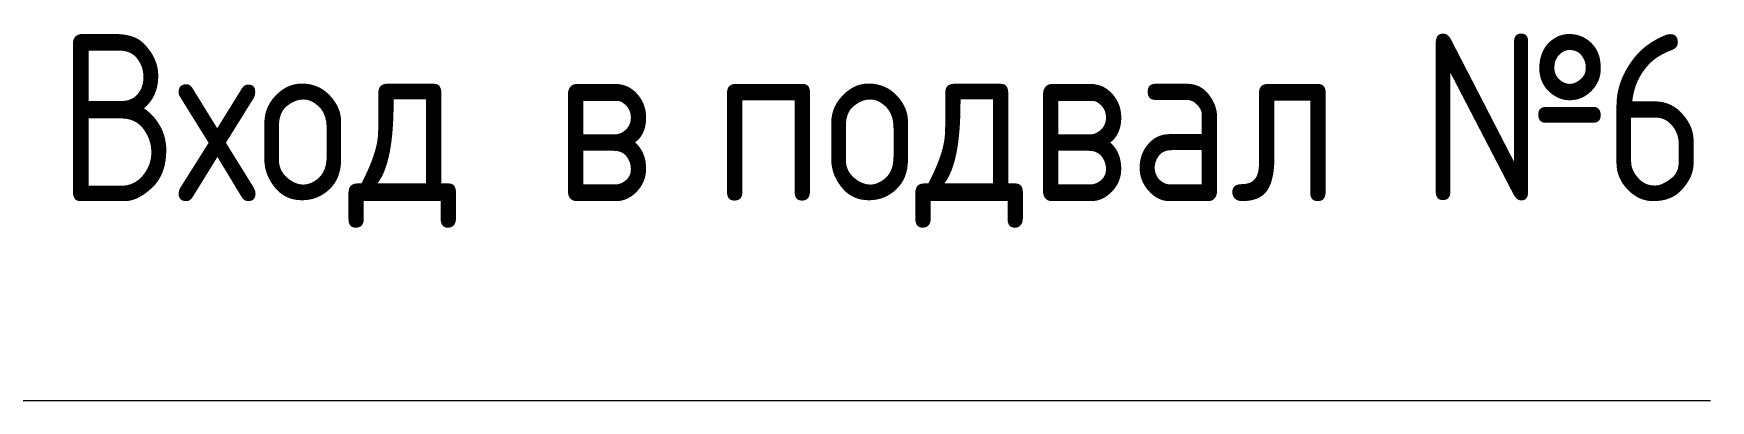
# Model space of a CAD drawing. Header units: millimetres. Extents: x -11886 to 71589, y -4690 to 48120.
# Drawn here: x 59649 to 62161, y 18889 to 19438 of the extents above; entities that cross this region are included whole.
import ezdxf

# ---------------------------------------------------------------- set-up
doc = ezdxf.new("R2010")
doc.units = ezdxf.units.MM
doc.layers.add('Аннотация', color=7, linetype='Continuous', lineweight=20)
doc.styles.add('GOST Common_1', font='GOST_Common.ttf', dxfattribs={"width": 0.9, "height": 250})

msp = doc.modelspace()

# ---------------------------------------------------------------- linework, layer by layer
at = {"layer": 'Аннотация', "lineweight": 9}
msp.add_line((59588.88, 18888.62), (62160.63, 18888.62), dxfattribs=at)

# ---------------------------------------------------------------- texts
at = {"layer": 'Аннотация', "lineweight": 9, "char_height": 250, "attachment_point": 1, "style": 'GOST Common_1'}
for s, insert, width in [('Вход', (59684.13, 19436.95), 808.101), ('\\fGOST Common|b0|i0|c204|p34|;\\W.9; ', (60350.88, 19436.95), 93.7974), ('\\fGOST Common|b0|i0|c204|p34|;\\W.9; ', (60589.01, 19436.95), 93.7974), ('\\fGOST Common|b0|i0|c204|p34|;\\W.9; ', (61648.66, 19436.95), 93.7974), ('\\fGOST Common|b0|i0|c204|p34|;\\W.9;№', (61726.05, 19436.95), 331.8986), ('\\fGOST Common|b0|i0|c204|p34|;\\W.9;6', (61999.9, 19436.95), 194.8101), ('\\fGOST Common|b0|i0|c204|p34|;\\W.9;в', (60428.27, 19436.95), 194.8101), ('подвал', (60666.4, 19436.95), 1190.5059)]:
    msp.add_mtext(s, dxfattribs=dict(at, insert=insert, width=width))

doc.saveas('drawing.dxf')
